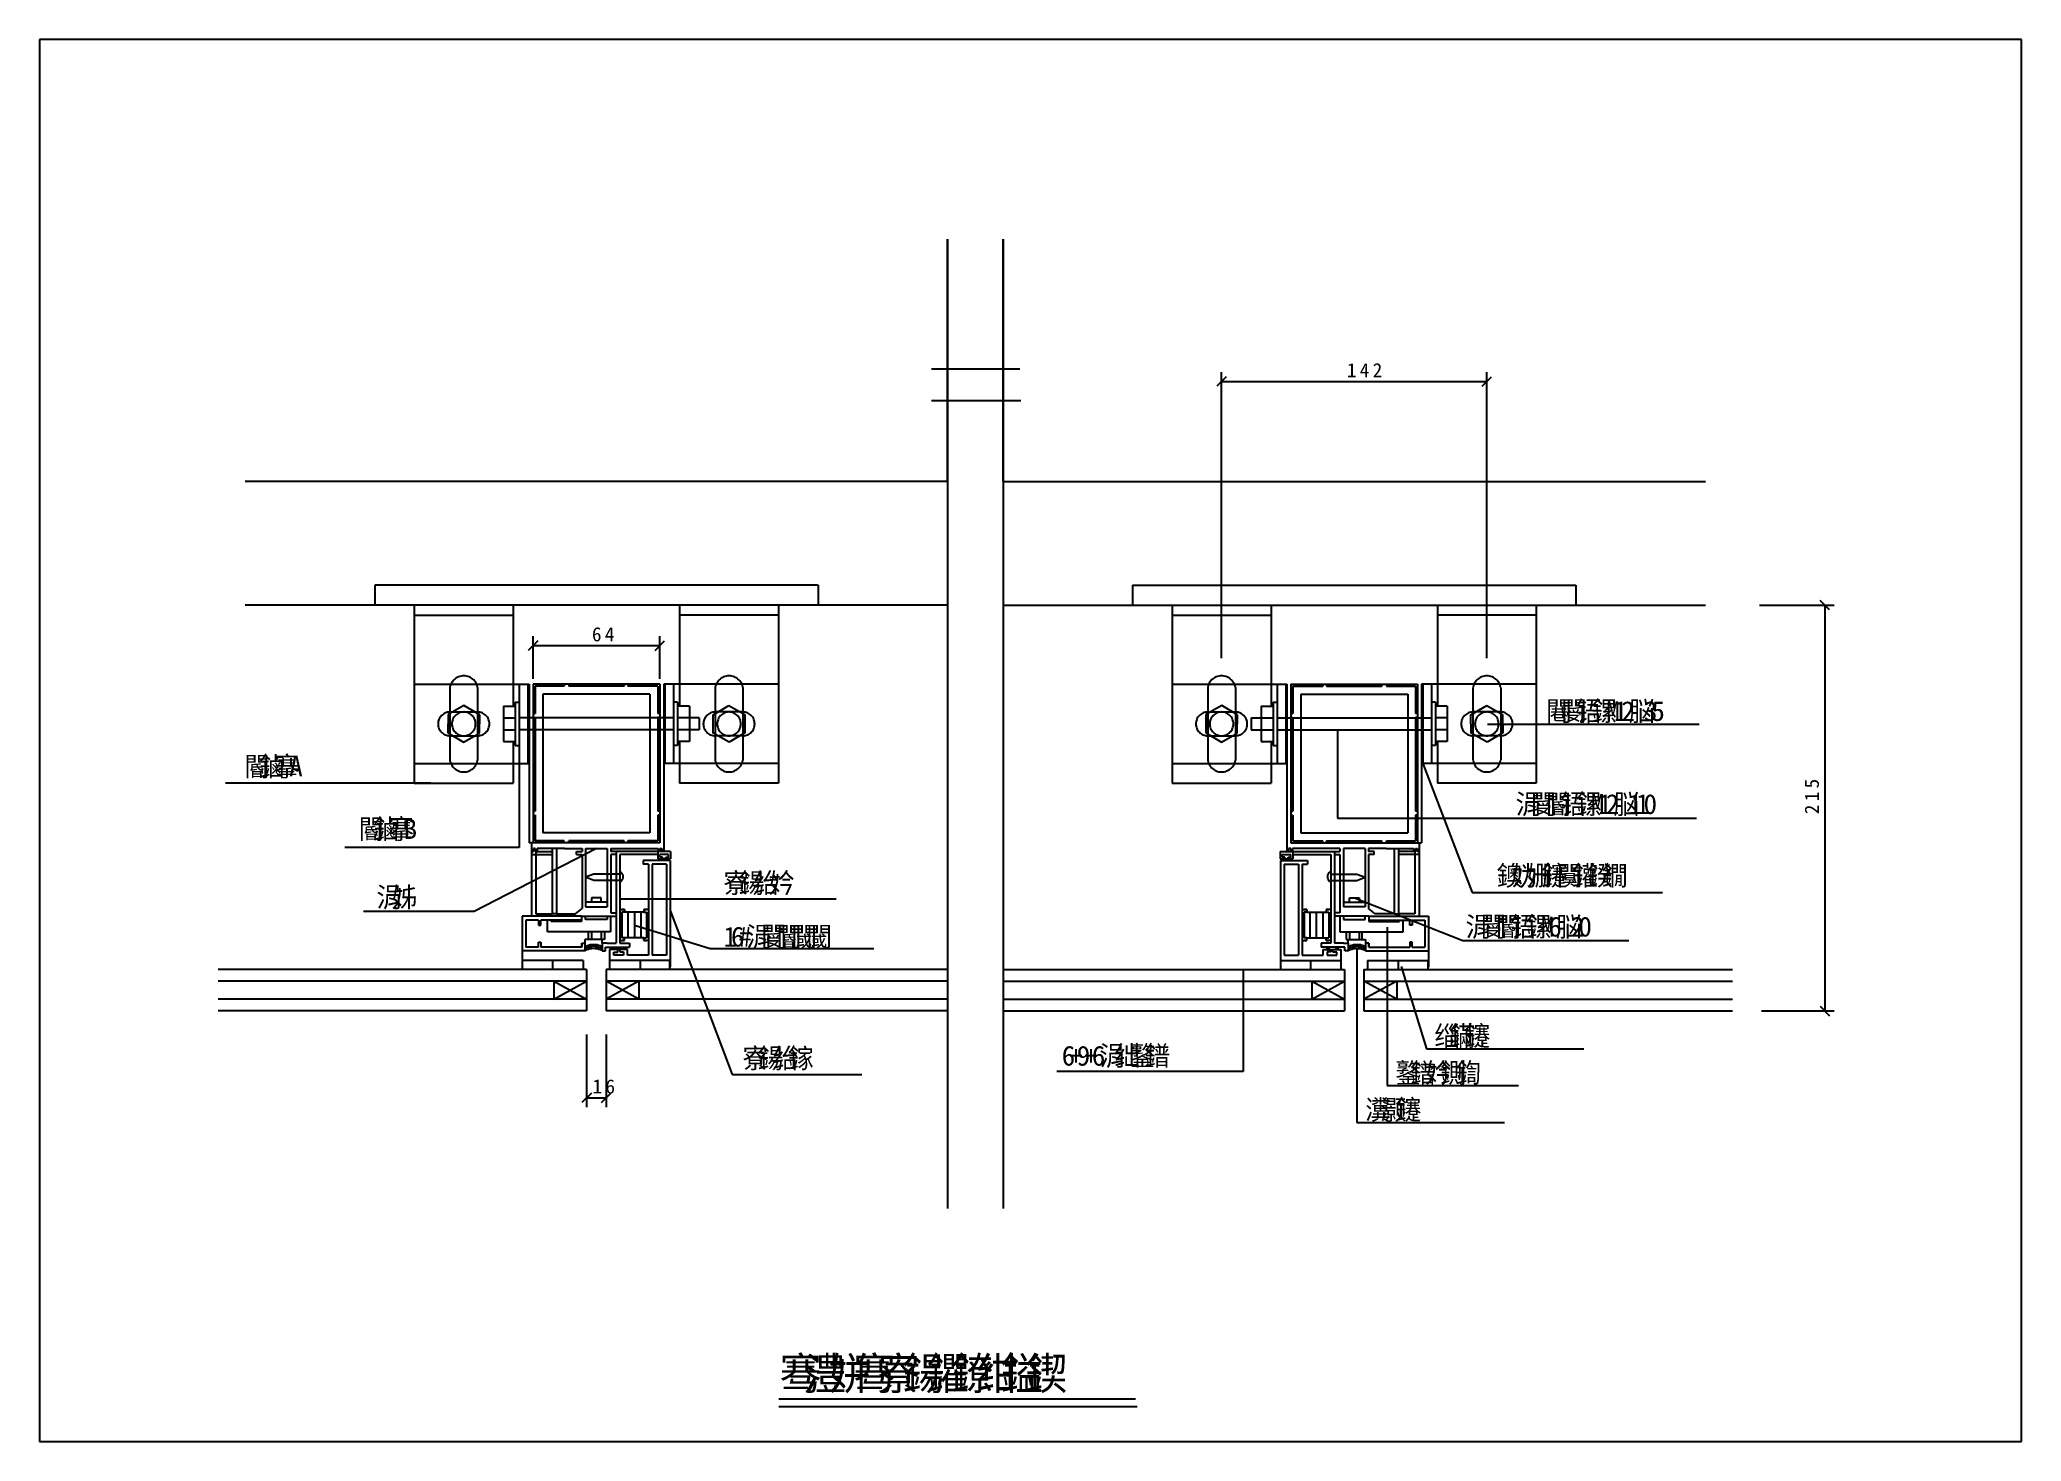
# Model space of a CAD drawing. Header units: metres. Extents: x 0 to 420, y 0 to 297.
import ezdxf

# ---------------------------------------------------------------- set-up
doc = ezdxf.new("R2010")
doc.units = ezdxf.units.M

msp = doc.modelspace()

# ---------------------------------------------------------------- linework, layer by layer
for p, q in [((420, 297), (0, 297)), ((0, 297), (0, 0)), ((420, 0), (420, 297)), ((192.42, 254.71), (192.42, 49.31)), ((192.42, 203.38), (192.42, 254.71)), ((204.19, 254.71), (204.19, 49.31)), ((204.19, 203.38), (204.19, 254.71)), ((189.01, 227.28), (207.75, 227.28)), ((251.5, 225.55), (249.5, 223.55)), ((250.5, 165.92), (250.5, 226.55)), ((250.5, 224.55), (306.72, 224.55)), ((305.72, 223.55), (307.72, 225.55)), ((306.72, 165.92), (306.72, 226.55)), ((189.01, 220.54), (207.92, 220.54)), ((192.42, 203.38), (43.58, 203.38)), ((204.19, 203.38), (353.03, 203.38)), ((164.98, 181.38), (71.01, 181.38)), ((71.01, 181.38), (71.01, 177.19)), ((71.01, 181.38), (71.01, 177.19)), ((164.98, 181.38), (164.98, 177.19)), ((164.98, 181.38), (164.98, 177.19)), ((231.62, 181.38), (325.59, 181.38)), ((231.62, 181.38), (231.62, 177.19)), ((231.62, 181.38), (231.62, 177.19)), ((325.59, 181.38), (325.59, 177.19)), ((325.59, 181.38), (325.59, 177.19)), ((192.42, 177.19), (43.58, 177.19)), ((79.4, 177.19), (79.4, 139.43)), ((100.38, 177.19), (100.38, 155.75)), ((135.62, 177.19), (135.62, 155.75)), ((156.59, 177.19), (156.59, 139.43)), ((204.19, 177.19), (353.03, 177.19)), ((240.01, 177.19), (240.01, 139.43)), ((260.99, 177.19), (260.99, 155.75)), ((296.23, 177.19), (296.23, 155.75)), ((317.2, 177.19), (317.2, 139.43)), ((364.48, 177.19), (380.33, 177.19)), ((379.33, 176.19), (377.33, 178.19)), ((378.33, 177.19), (378.33, 91.19)), ((79.4, 175.09), (100.38, 175.09)), ((156.59, 175.09), (135.62, 175.09)), ((240.01, 175.09), (260.99, 175.09)), ((317.2, 175.09), (296.23, 175.09)), ((105.57, 169.6), (103.57, 167.6)), ((104.57, 161.56), (104.57, 170.6)), ((104.57, 168.6), (131.42, 168.6)), ((130.42, 167.6), (132.42, 169.6)), ((131.42, 161.56), (131.42, 170.6)), ((79.4, 160.41), (103.74, 160.41)), ((86.95, 159.72), (86.95, 144.31)), ((92.83, 159.72), (92.83, 144.31)), ((101.64, 160.41), (101.64, 143.63)), ((103.48, 160.41), (103.48, 143.63)), ((103.48, 160.41), (103.48, 143.63)), ((103.74, 160.41), (103.74, 126.85)), ((103.74, 160.41), (103.74, 126.85)), ((104.57, 160.41), (104.57, 126.85)), ((104.57, 160.41), (104.57, 126.85)), ((131.42, 160.41), (104.57, 160.41)), ((131.42, 160.41), (104.57, 160.41)), ((111.19, 159.99), (104.99, 159.99)), ((104.99, 159.99), (104.99, 154.25)), ((111.19, 160.41), (111.19, 159.99)), ((112.14, 160.41), (112.14, 159.99)), ((123.85, 159.99), (112.14, 159.99)), ((123.85, 160.41), (123.85, 159.99)), ((124.67, 160.41), (124.67, 159.99)), ((131, 159.99), (124.67, 159.99)), ((131, 159.99), (131, 154.25)), ((131.42, 160.41), (131.42, 126.85)), ((131.42, 160.41), (131.42, 126.85)), ((132.26, 160.41), (132.26, 124.98)), ((156.59, 160.41), (132.26, 160.41)), ((132.52, 160.41), (132.52, 143.63)), ((132.52, 160.41), (132.52, 143.63)), ((134.36, 160.41), (134.36, 143.63)), ((143.17, 159.72), (143.17, 144.31)), ((149.04, 159.72), (149.04, 144.31)), ((240.01, 160.41), (264.34, 160.41)), ((247.56, 159.72), (247.56, 144.31)), ((253.44, 159.72), (253.44, 144.31)), ((262.25, 160.41), (262.25, 143.63)), ((264.09, 160.41), (264.09, 143.63)), ((264.34, 160.41), (264.34, 124.98)), ((265.18, 160.41), (265.18, 126.85)), ((265.18, 160.41), (292.03, 160.41)), ((265.6, 159.99), (265.6, 154.25)), ((265.6, 159.99), (271.94, 159.99)), ((271.94, 160.41), (271.94, 159.99)), ((272.75, 160.41), (272.75, 159.99)), ((272.75, 159.99), (284.46, 159.99)), ((284.46, 160.41), (284.46, 159.99)), ((285.42, 160.41), (285.42, 159.99)), ((285.42, 159.99), (291.61, 159.99)), ((291.61, 159.99), (291.61, 154.25)), ((292.03, 160.41), (292.03, 126.85)), ((292.87, 160.41), (292.87, 126.85)), ((317.2, 160.41), (292.87, 160.41)), ((293.13, 160.41), (293.13, 143.63)), ((294.97, 160.41), (294.97, 143.63)), ((303.78, 159.72), (303.78, 144.31)), ((309.65, 159.72), (309.65, 144.31)), ((89.93, 155.89), (86.56, 153.99)), ((93.26, 153.92), (89.93, 155.89)), ((98.28, 155.75), (98.28, 148.28)), ((98.28, 155.75), (100.8, 155.75)), ((100.8, 156.59), (100.8, 147.45)), ((100.8, 156.59), (101.64, 156.59)), ((106.67, 158.31), (106.67, 128.95)), ((106.67, 158.31), (106.67, 128.95)), ((129.33, 158.31), (106.67, 158.31)), ((129.33, 158.31), (106.67, 158.31)), ((129.33, 158.31), (129.33, 128.95)), ((129.33, 158.31), (129.33, 128.95)), ((135.2, 156.59), (134.36, 156.59)), ((135.2, 156.59), (135.2, 147.45)), ((137.72, 155.75), (135.2, 155.75)), ((137.72, 155.75), (137.72, 148.28)), ((142.74, 153.92), (146.07, 155.89)), ((146.07, 155.89), (149.44, 153.99)), ((250.54, 155.89), (247.17, 153.99)), ((253.87, 153.92), (250.54, 155.89)), ((258.89, 155.75), (258.89, 148.28)), ((258.89, 155.75), (261.41, 155.75)), ((261.41, 156.59), (261.41, 147.45)), ((261.41, 156.59), (262.25, 156.59)), ((267.28, 158.31), (267.28, 128.95)), ((267.28, 158.31), (289.94, 158.31)), ((289.94, 158.31), (289.94, 128.95)), ((295.81, 156.59), (294.97, 156.59)), ((295.81, 156.59), (295.81, 147.45)), ((298.33, 155.75), (295.81, 155.75)), ((298.33, 155.75), (298.33, 148.28)), ((303.35, 153.92), (306.68, 155.89)), ((306.68, 155.89), (310.04, 153.99)), ((86.56, 153.99), (86.52, 150.12)), ((86.95, 154.54), (92.83, 154.54)), ((93.22, 150.05), (93.26, 153.92)), ((98.28, 153.28), (100.8, 153.28)), ((134.36, 153.28), (101.64, 153.28)), ((104.57, 154.25), (104.99, 154.25)), ((104.57, 153.39), (104.99, 153.39)), ((104.99, 153.39), (104.99, 133.53)), ((104.99, 153.39), (104.99, 133.53)), ((131.42, 154.25), (131, 154.25)), ((131, 153.39), (131, 133.53)), ((131.42, 153.39), (131, 153.39)), ((137.72, 153.28), (135.2, 153.28)), ((139.81, 153.28), (137.72, 153.28)), ((139.81, 153.28), (139.81, 150.76)), ((142.78, 150.05), (142.74, 153.92)), ((149.04, 154.54), (143.17, 154.54)), ((149.44, 153.99), (149.48, 150.12)), ((247.17, 153.99), (247.13, 150.12)), ((247.56, 154.54), (253.44, 154.54)), ((253.83, 150.05), (253.87, 153.92)), ((256.79, 153.28), (256.79, 150.76)), ((256.79, 153.28), (258.89, 153.28)), ((258.89, 153.28), (261.41, 153.28)), ((262.25, 153.28), (294.97, 153.28)), ((265.18, 154.25), (265.6, 154.25)), ((265.18, 153.39), (265.6, 153.39)), ((265.6, 153.39), (265.6, 133.53)), ((292.03, 154.25), (291.61, 154.25)), ((291.61, 153.39), (291.61, 133.53)), ((291.61, 153.39), (291.61, 133.53)), ((292.03, 153.39), (291.61, 153.39)), ((298.33, 153.28), (295.81, 153.28)), ((303.39, 150.05), (303.35, 153.92)), ((309.65, 154.54), (303.78, 154.54)), ((306.89, 151.93), (351.69, 151.93)), ((310.04, 153.99), (310.09, 150.12)), ((86.52, 150.12), (89.85, 148.15)), ((86.95, 149.5), (92.83, 149.5)), ((89.85, 148.15), (93.22, 150.05)), ((98.28, 150.76), (100.8, 150.76)), ((98.28, 148.28), (100.8, 148.28)), ((100.38, 148.28), (100.38, 139.43)), ((100.8, 147.45), (101.64, 147.45)), ((134.36, 150.76), (101.64, 150.76)), ((101.64, 147.45), (101.64, 125.82)), ((135.2, 147.45), (134.36, 147.45)), ((137.72, 150.76), (135.2, 150.76)), ((137.72, 148.28), (135.2, 148.28)), ((135.62, 148.28), (135.62, 139.43)), ((139.81, 150.76), (137.72, 150.76)), ((146.15, 148.15), (142.78, 150.05)), ((149.04, 149.5), (143.17, 149.5)), ((149.48, 150.12), (146.15, 148.15)), ((247.13, 150.12), (250.46, 148.15)), ((247.56, 149.5), (253.44, 149.5)), ((250.46, 148.15), (253.83, 150.05)), ((256.79, 150.76), (258.89, 150.76)), ((258.89, 150.76), (261.41, 150.76)), ((258.89, 148.28), (261.41, 148.28)), ((260.99, 148.28), (260.99, 139.43)), ((261.41, 147.45), (262.25, 147.45)), ((262.25, 150.76), (294.97, 150.76)), ((275.06, 150.76), (275.06, 132.07)), ((295.81, 147.45), (294.97, 147.45)), ((298.33, 150.76), (295.81, 150.76)), ((298.33, 148.28), (295.81, 148.28)), ((296.23, 148.28), (296.23, 139.43)), ((306.76, 148.15), (303.39, 150.05)), ((309.65, 149.5), (303.78, 149.5)), ((310.09, 150.12), (306.76, 148.15)), ((79.4, 143.63), (103.74, 143.63)), ((156.59, 143.63), (132.26, 143.63)), ((240.01, 143.63), (264.34, 143.63)), ((317.2, 143.63), (292.87, 143.63)), ((293.13, 143.63), (303.57, 116.32)), ((82.94, 139.43), (39.42, 139.43)), ((79.4, 139.43), (100.38, 139.43)), ((156.59, 139.43), (135.62, 139.43)), ((240.01, 139.43), (260.99, 139.43)), ((317.2, 139.43), (296.23, 139.43)), ((104.57, 133.53), (104.99, 133.53)), ((104.57, 132.67), (104.99, 132.67)), ((104.99, 132.67), (104.99, 127.27)), ((131.42, 133.53), (131, 133.53)), ((131, 132.67), (131, 127.27)), ((131.42, 132.67), (131, 132.67)), ((265.18, 133.53), (265.6, 133.53)), ((265.18, 132.67), (265.6, 132.67)), ((265.6, 132.67), (265.6, 127.27)), ((275.06, 132.07), (351.18, 132.07)), ((292.03, 133.53), (291.61, 133.53)), ((291.61, 132.67), (291.61, 127.27)), ((292.03, 132.67), (291.61, 132.67)), ((131.42, 126.85), (103.74, 126.85)), ((131.42, 126.85), (103.74, 126.85)), ((104.26, 126.85), (104.26, 111.29)), ((111.19, 127.27), (104.99, 127.27)), ((129.33, 128.95), (106.67, 128.95)), ((129.33, 128.95), (106.67, 128.95)), ((111.19, 126.85), (111.19, 127.27)), ((123.85, 127.27), (112.14, 127.27)), ((123.85, 127.27), (112.14, 127.27)), ((112.14, 126.85), (112.14, 127.27)), ((123.85, 126.85), (123.85, 127.27)), ((131, 127.27), (124.67, 127.27)), ((124.67, 126.85), (124.67, 127.27)), ((265.18, 126.85), (292.87, 126.85)), ((265.6, 127.27), (271.94, 127.27)), ((267.28, 128.95), (289.94, 128.95)), ((271.94, 126.85), (271.94, 127.27)), ((272.75, 127.27), (284.46, 127.27)), ((272.75, 127.27), (284.46, 127.27)), ((272.75, 126.85), (272.75, 127.27)), ((284.46, 126.85), (284.46, 127.27)), ((285.42, 127.27), (291.61, 127.27)), ((285.42, 126.85), (285.42, 127.27)), ((292.35, 126.85), (292.35, 111.29)), ((101.64, 125.82), (64.7, 125.82)), ((118, 125.61), (92.06, 112.29)), ((104.26, 124.98), (104.67, 124.98)), ((104.26, 124.33), (108.63, 124.33)), ((104.67, 125.62), (104.67, 124.98)), ((105.03, 125.61), (104.67, 125.61)), ((105.03, 125.62), (105.03, 124.98)), ((105.03, 124.98), (108.63, 124.98)), ((105.18, 125.61), (105.18, 111.79)), ((105.47, 125.62), (105.47, 124.98)), ((111.25, 125.61), (105.47, 125.61)), ((108.63, 125.61), (108.63, 111.79)), ((109.55, 125.61), (109.55, 111.79)), ((111.25, 125.61), (114.95, 125.61)), ((113.8, 124.33), (113.8, 124.98)), ((113.8, 124.98), (114.95, 124.98)), ((113.8, 124.33), (114.95, 124.33)), ((114.95, 125.61), (114.95, 124.98)), ((114.95, 124.33), (114.95, 112.88)), ((115.71, 125.61), (115.71, 113.27)), ((115.71, 125.61), (120.29, 125.61)), ((120.29, 125.61), (120.29, 113.27)), ((121.05, 125.61), (131.1, 125.61)), ((121.05, 125.61), (121.05, 124.98)), ((133.67, 124.98), (121.05, 124.98)), ((121.05, 124.33), (121.05, 111.99)), ((122.19, 124.33), (121.05, 124.33)), ((122.19, 124.98), (122.19, 105.56)), ((122.96, 124.33), (122.96, 105.56)), ((131.01, 124.33), (122.96, 124.33)), ((133.64, 123.04), (127.92, 123.04)), ((127.92, 123.04), (127.92, 122.3)), ((129.06, 122.3), (127.92, 122.3)), ((129.06, 122.3), (129.06, 103.04)), ((129.82, 122.3), (129.82, 103.04)), ((132.87, 122.3), (129.82, 122.3)), ((131.01, 124.98), (131.01, 123.4)), ((131.01, 123.4), (131.98, 123.4)), ((131.1, 125.61), (131.1, 124.98)), ((131.23, 123.4), (131.23, 123.04)), ((133.25, 124.33), (131.43, 124.33)), ((131.43, 123.81), (131.43, 124.33)), ((131.98, 123.81), (131.43, 123.81)), ((131.45, 125.61), (131.9, 125.61)), ((131.45, 125.61), (131.45, 124.98)), ((131.67, 123.4), (131.67, 123.04)), ((131.9, 125.61), (131.9, 124.98)), ((131.98, 123.4), (131.98, 123.81)), ((132.7, 123.4), (131.98, 123.4)), ((132.7, 123.4), (132.7, 123.81)), ((132.7, 123.81), (133.25, 123.81)), ((133.67, 123.4), (132.7, 123.4)), ((132.87, 122.3), (132.87, 103.04)), ((132.97, 123.4), (132.97, 123.04)), ((133.25, 123.81), (133.25, 124.33)), ((133.41, 123.4), (133.41, 123.04)), ((133.64, 123.04), (133.64, 101.9)), ((133.67, 124.98), (133.67, 123.4)), ((262.93, 124.98), (275.56, 124.98)), ((262.93, 124.98), (262.93, 123.4)), ((262.93, 123.4), (263.9, 123.4)), ((262.97, 123.04), (262.97, 101.9)), ((262.97, 123.04), (268.69, 123.04)), ((263.2, 123.4), (263.2, 123.04)), ((263.35, 124.33), (265.17, 124.33)), ((263.35, 123.81), (263.35, 124.33)), ((263.9, 123.81), (263.35, 123.81)), ((263.64, 123.4), (263.64, 123.04)), ((263.73, 122.3), (263.73, 103.04)), ((263.73, 122.3), (266.78, 122.3)), ((263.9, 123.4), (263.9, 123.81)), ((263.9, 123.4), (264.62, 123.4)), ((264.62, 123.4), (264.62, 123.81)), ((264.62, 123.81), (265.17, 123.81)), ((265.59, 123.4), (264.62, 123.4)), ((264.71, 125.61), (264.71, 124.98)), ((265.15, 125.61), (264.71, 125.61)), ((264.93, 123.4), (264.93, 123.04)), ((265.15, 125.61), (265.15, 124.98)), ((265.17, 123.81), (265.17, 124.33)), ((265.38, 123.4), (265.38, 123.04)), ((275.56, 125.61), (265.51, 125.61)), ((265.51, 125.61), (265.51, 124.98)), ((265.59, 124.98), (265.59, 123.4)), ((265.59, 124.33), (273.65, 124.33)), ((266.78, 122.3), (266.78, 103.04)), ((267.55, 122.3), (267.55, 103.04)), ((267.55, 122.3), (268.69, 122.3)), ((268.69, 123.04), (268.69, 122.3)), ((273.65, 124.33), (273.65, 105.56)), ((274.41, 124.98), (274.41, 105.56)), ((274.41, 124.33), (275.56, 124.33)), ((275.56, 125.61), (275.56, 124.98)), ((275.56, 124.33), (275.56, 111.99)), ((276.32, 125.61), (276.32, 113.27)), ((280.9, 125.61), (276.32, 125.61)), ((280.9, 125.61), (280.9, 113.27)), ((285.35, 125.61), (281.66, 125.61)), ((281.66, 125.61), (281.66, 124.98)), ((282.8, 124.98), (281.66, 124.98)), ((281.66, 124.33), (281.66, 112.88)), ((282.8, 124.33), (281.66, 124.33)), ((282.8, 124.33), (282.8, 124.98)), ((285.35, 125.61), (291.14, 125.61)), ((287.05, 125.61), (287.05, 111.79)), ((287.97, 125.61), (287.97, 111.79)), ((291.58, 124.98), (287.97, 124.98)), ((292.35, 124.33), (287.97, 124.33)), ((291.14, 125.62), (291.14, 124.98)), ((291.43, 125.61), (291.43, 111.79)), ((291.58, 125.62), (291.58, 124.98)), ((291.58, 125.61), (291.93, 125.61)), ((291.93, 125.62), (291.93, 124.98)), ((292.35, 124.98), (291.93, 124.98)), ((117.43, 120.17), (115.71, 119.52)), ((117.43, 118.87), (115.71, 119.52)), ((122.96, 120.17), (117.43, 120.17)), ((122.96, 118.87), (117.43, 118.87)), ((273.65, 120.17), (279.18, 120.17)), ((273.65, 118.87), (279.18, 118.87)), ((279.18, 120.17), (280.9, 119.52)), ((279.18, 118.87), (280.9, 119.52)), ((120.29, 114.23), (115.71, 114.23)), ((116.94, 115.15), (116.94, 114.23)), ((118.98, 115.15), (116.94, 115.15)), ((118.98, 114.23), (118.98, 115.15)), ((122.96, 114.95), (168.83, 114.95)), ((276.32, 114.23), (280.9, 114.23)), ((277.63, 114.23), (277.63, 115.15)), ((277.63, 115.15), (279.67, 115.15)), ((278.65, 115.15), (301.61, 106.13)), ((279.67, 115.15), (279.67, 114.23)), ((303.57, 116.32), (343.96, 116.32)), ((92.06, 112.29), (68.61, 112.29)), ((114.87, 111.29), (102.29, 111.29)), ((102.29, 111.29), (102.29, 101.9)), ((103.07, 110.42), (103.07, 104.71)), ((105.71, 110.42), (103.07, 110.42)), ((105.18, 111.79), (108.63, 111.79)), ((105.71, 110.42), (105.71, 109.36)), ((105.71, 109.36), (106.21, 109.36)), ((114.87, 110.42), (106.21, 110.42)), ((106.21, 109.36), (106.21, 110.42)), ((107.62, 107.98), (107.62, 110.42)), ((108.42, 110.12), (108.42, 110.42)), ((114.87, 110.12), (108.42, 110.12)), ((109.55, 111.79), (108.63, 111.79)), ((109.55, 111.79), (113.55, 111.79)), ((113.55, 111.79), (114.95, 112.88)), ((114.87, 111.29), (122.19, 111.29)), ((114.87, 111.29), (114.87, 110.12)), ((115.68, 110.57), (115.68, 111.29)), ((120.28, 110.57), (115.68, 110.57)), ((115.71, 113.27), (120.29, 113.27)), ((120.28, 111.29), (120.28, 110.57)), ((121.02, 111.29), (121.02, 107.98)), ((121.05, 111.99), (122.19, 111.99)), ((122.96, 112.67), (123.95, 112.67)), ((123.95, 112.67), (123.39, 112.67)), ((123.39, 112.1), (123.39, 106.7)), ((123.95, 112.1), (123.39, 112.1)), ((123.95, 112.67), (123.95, 112.1)), ((128.07, 112.1), (123.95, 112.1)), ((124.63, 112.1), (124.63, 106.7)), ((126.09, 112.1), (126.09, 106.7)), ((126.09, 109.4), (142.09, 104.4)), ((127.43, 112.1), (127.43, 106.7)), ((128.07, 112.67), (128.07, 112.1)), ((128.07, 112.67), (128.63, 112.67)), ((129.06, 112.67), (128.07, 112.67)), ((128.07, 112.1), (128.63, 112.1)), ((128.63, 112.1), (128.63, 106.7)), ((133.64, 112.47), (146.78, 77.75)), ((267.55, 112.67), (268.54, 112.67)), ((268.54, 112.67), (267.98, 112.67)), ((267.98, 112.1), (267.98, 106.7)), ((268.54, 112.1), (267.98, 112.1)), ((268.54, 112.67), (268.54, 112.1)), ((268.54, 112.1), (272.66, 112.1)), ((269.18, 112.1), (269.18, 106.7)), ((270.51, 112.1), (270.51, 106.7)), ((271.97, 112.1), (271.97, 106.7)), ((272.66, 112.67), (272.66, 112.1)), ((272.66, 112.67), (273.22, 112.67)), ((273.65, 112.67), (272.66, 112.67)), ((272.66, 112.1), (273.22, 112.1)), ((273.22, 112.1), (273.22, 106.7)), ((275.56, 111.99), (274.41, 111.99)), ((281.73, 111.29), (274.41, 111.29)), ((275.58, 111.29), (275.58, 107.98)), ((280.9, 113.27), (276.32, 113.27)), ((276.33, 111.29), (276.33, 110.57)), ((276.33, 110.57), (280.92, 110.57)), ((280.92, 110.57), (280.92, 111.29)), ((283.06, 111.79), (281.66, 112.88)), ((281.73, 111.29), (294.32, 111.29)), ((281.73, 111.29), (281.73, 110.12)), ((281.73, 110.42), (290.4, 110.42)), ((281.73, 110.12), (288.18, 110.12)), ((287.05, 111.79), (283.06, 111.79)), ((287.05, 111.79), (287.97, 111.79)), ((291.43, 111.79), (287.97, 111.79)), ((288.18, 110.12), (288.18, 110.42)), ((288.98, 107.98), (288.98, 110.42)), ((290.4, 109.36), (290.4, 110.42)), ((290.9, 109.36), (290.4, 109.36)), ((290.9, 110.42), (290.9, 109.36)), ((290.9, 110.42), (293.54, 110.42)), ((293.54, 110.42), (293.54, 104.71)), ((294.32, 111.29), (294.32, 101.9)), ((105.71, 104.71), (105.71, 105.77)), ((105.71, 105.77), (106.21, 105.77)), ((106.21, 105.77), (106.21, 104.71)), ((121.02, 107.98), (107.62, 107.98)), ((114.88, 105.56), (114.88, 104.71)), ((114.88, 104.71), (114.88, 105.56)), ((114.88, 105.56), (115.58, 105.56)), ((119.25, 106.36), (115.58, 106.36)), ((115.58, 106.36), (115.58, 103.95)), ((116.34, 106.36), (116.34, 107.98)), ((119.68, 106.36), (116.34, 106.36)), ((116.94, 107.98), (116.94, 106.36)), ((119.03, 107.98), (119.03, 106.36)), ((119.25, 105.56), (119.25, 106.36)), ((119.25, 105.56), (119.25, 103.95)), ((120.29, 105.56), (119.25, 105.56)), ((119.68, 107.98), (119.68, 106.36)), ((120.29, 105.56), (122.19, 105.56)), ((122.96, 106.14), (123.95, 106.14)), ((122.96, 105.56), (124.99, 105.56)), ((123.95, 106.7), (123.39, 106.7)), ((123.95, 106.14), (123.39, 106.14)), ((128.07, 106.7), (123.95, 106.7)), ((123.95, 106.14), (123.95, 106.7)), ((124.99, 105.56), (124.99, 104.68)), ((128.07, 106.14), (128.07, 106.7)), ((128.07, 106.7), (128.63, 106.7)), ((129.06, 106.14), (128.07, 106.14)), ((128.07, 106.14), (128.63, 106.14)), ((267.55, 106.14), (268.54, 106.14)), ((268.54, 106.7), (267.98, 106.7)), ((268.54, 106.14), (267.98, 106.14)), ((268.54, 106.7), (272.66, 106.7)), ((268.54, 106.14), (268.54, 106.7)), ((271.62, 105.56), (271.62, 104.68)), ((273.65, 105.56), (271.62, 105.56)), ((272.66, 106.14), (272.66, 106.7)), ((272.66, 106.7), (273.22, 106.7)), ((273.65, 106.14), (272.66, 106.14)), ((272.66, 106.14), (273.22, 106.14)), ((276.32, 105.56), (274.41, 105.56)), ((275.58, 107.98), (288.98, 107.98)), ((276.32, 105.56), (277.36, 105.56)), ((276.93, 107.98), (276.93, 106.36)), ((276.93, 106.36), (280.27, 106.36)), ((277.36, 106.36), (281.02, 106.36)), ((277.36, 105.56), (277.36, 106.36)), ((277.36, 105.56), (277.36, 103.95)), ((277.58, 107.98), (277.58, 106.36)), ((279.67, 107.98), (279.67, 106.36)), ((280.27, 106.36), (280.27, 107.98)), ((281.02, 106.36), (281.02, 103.95)), ((281.73, 105.56), (281.02, 105.56)), ((281.73, 104.71), (281.73, 105.56)), ((281.73, 105.56), (281.73, 104.71)), ((285.62, 108.94), (285.62, 75.39)), ((290.4, 105.77), (290.4, 104.71)), ((290.9, 105.77), (290.4, 105.77)), ((290.9, 104.71), (290.9, 105.77)), ((301.61, 106.13), (336.79, 106.13)), ((114.88, 103.96), (102.29, 103.96)), ((115.18, 101.9), (102.29, 101.9)), ((102.29, 101.9), (102.29, 100.63)), ((102.36, 100), (102.36, 101.9)), ((105.71, 104.71), (103.07, 104.71)), ((114.88, 104.71), (106.21, 104.71)), ((108.7, 101.9), (108.7, 100)), ((115.58, 103.95), (114.88, 103.95)), ((115.18, 101.9), (115.18, 100)), ((119.25, 103.95), (119.96, 103.95)), ((119.96, 104.68), (124.99, 104.68)), ((119.96, 103.95), (119.96, 104.68)), ((120.81, 104.22), (120.81, 100)), ((122.52, 104.22), (120.81, 104.22)), ((133.64, 101.9), (120.81, 101.9)), ((121.44, 104.64), (121.44, 104.28)), ((121.69, 103.02), (121.69, 103.64)), ((121.69, 103.64), (122.52, 103.64)), ((123.75, 103.02), (121.69, 103.02)), ((121.88, 104.64), (121.88, 104.28)), ((122.94, 104.25), (122.52, 104.22)), ((122.52, 103.64), (122.52, 104.22)), ((123.62, 104.25), (122.94, 104.25)), ((122.94, 104.25), (122.94, 103.7)), ((122.94, 103.7), (123.75, 103.7)), ((123.36, 104.62), (123.36, 104.27)), ((124.56, 104.25), (123.62, 104.25)), ((123.75, 103.7), (123.75, 103.02)), ((123.8, 104.62), (123.8, 104.27)), ((124.56, 103.04), (124.56, 104.25)), ((129.06, 103.04), (124.56, 103.04)), ((127.3, 101.9), (127.3, 100)), ((132.87, 103.04), (129.82, 103.04)), ((133.56, 100), (133.56, 101.9)), ((133.63, 101.9), (133.63, 100.63)), ((142.09, 104.4), (176.78, 104.4)), ((262.97, 101.9), (275.79, 101.9)), ((262.98, 101.9), (262.98, 100.63)), ((263.05, 100), (263.05, 101.9)), ((263.73, 103.04), (266.78, 103.04)), ((267.55, 103.04), (272.05, 103.04)), ((269.31, 101.9), (269.31, 100)), ((276.65, 104.68), (271.62, 104.68)), ((272.05, 104.25), (272.99, 104.25)), ((272.05, 103.04), (272.05, 104.25)), ((272.81, 104.62), (272.81, 104.27)), ((273.66, 103.7), (272.86, 103.7)), ((272.86, 103.7), (272.86, 103.02)), ((272.86, 103.02), (274.92, 103.02)), ((272.99, 104.25), (273.66, 104.25)), ((273.25, 104.62), (273.25, 104.27)), ((273.66, 104.25), (273.66, 103.7)), ((273.66, 104.25), (274.08, 104.22)), ((274.08, 103.64), (274.08, 104.22)), ((274.08, 104.22), (275.79, 104.22)), ((274.92, 103.64), (274.08, 103.64)), ((274.73, 104.64), (274.73, 104.28)), ((274.92, 103.02), (274.92, 103.64)), ((275.17, 104.64), (275.17, 104.28)), ((275.79, 104.22), (275.79, 100)), ((276.65, 103.95), (276.65, 104.68)), ((277.36, 103.95), (276.65, 103.95)), ((279.19, 104.41), (279.19, 67.59)), ((281.02, 103.95), (281.73, 103.95)), ((281.42, 101.9), (281.42, 100)), ((281.42, 101.9), (294.32, 101.9)), ((281.73, 104.71), (290.4, 104.71)), ((281.73, 103.96), (294.32, 103.96)), ((287.91, 101.9), (287.91, 100)), ((290.9, 104.71), (293.54, 104.71)), ((294.25, 100), (294.25, 101.9)), ((294.32, 101.9), (294.32, 100.63)), ((115.93, 100), (37.85, 100)), ((115.93, 97.48), (37.85, 97.48)), ((102.29, 100.63), (102.36, 100.45)), ((109, 97.48), (115.93, 93.71)), ((109, 93.71), (115.93, 97.48)), ((109, 97.48), (109, 93.71)), ((115.93, 100), (115.93, 91.19)), ((192.34, 100), (120.07, 100)), ((120.07, 100), (120.07, 91.19)), ((192.34, 97.48), (120.07, 97.48)), ((127, 93.71), (120.07, 97.48)), ((127, 97.48), (120.07, 93.71)), ((127, 97.48), (127, 93.71)), ((133.63, 100.63), (133.56, 100.45)), ((204.27, 100), (276.54, 100)), ((204.27, 97.48), (276.54, 97.48)), ((255.07, 100), (255.07, 78.4)), ((262.98, 100.63), (263.05, 100.45)), ((269.61, 97.48), (276.54, 93.71)), ((269.61, 93.71), (276.54, 97.48)), ((269.61, 97.48), (269.61, 93.71)), ((276.54, 100), (276.54, 91.19)), ((280.68, 100), (358.75, 100)), ((280.68, 100), (280.68, 91.19)), ((280.68, 97.48), (358.75, 97.48)), ((287.61, 93.71), (280.68, 97.48)), ((287.61, 97.48), (280.68, 93.71)), ((287.61, 97.48), (287.61, 93.71)), ((288.54, 100.63), (293.96, 83.2)), ((294.32, 100.63), (294.25, 100.45)), ((115.93, 93.71), (37.85, 93.71)), ((192.34, 93.71), (120.07, 93.71)), ((204.27, 93.71), (276.54, 93.71)), ((280.68, 93.71), (358.75, 93.71)), ((115.93, 91.19), (37.85, 91.19)), ((192.34, 91.19), (120.07, 91.19)), ((204.27, 91.19), (276.54, 91.19)), ((280.68, 91.19), (358.75, 91.19)), ((364.9, 91.19), (380.33, 91.19)), ((377.33, 92.19), (379.33, 90.19)), ((115.93, 86.23), (115.93, 70.8)), ((120.07, 86.23), (120.07, 70.8)), ((293.96, 83.2), (327.26, 83.2)), ((146.78, 77.75), (174.23, 77.75)), ((255.07, 78.4), (215.58, 78.4)), ((116.93, 73.8), (114.93, 71.8)), ((115.93, 72.8), (120.07, 72.8)), ((119.07, 71.8), (121.07, 73.8)), ((285.62, 75.39), (313.46, 75.39)), ((279.19, 67.59), (310.49, 67.59)), ((156.63, 9.01), (232.26, 9.01)), ((156.63, 7.41), (232.58, 7.41)), ((0, 0), (420, 0))]:
    msp.add_line(p, q)
for points in [[(92.83, 159.72), (92.81, 159.8), (92.74, 160.09), (92.64, 160.36), (92.52, 160.63), (92.37, 160.88), (92.19, 161.11), (92, 161.33), (91.78, 161.53), (91.55, 161.7), (91.3, 161.85), (91.03, 161.98), (90.76, 162.07), (90.47, 162.15), (90.18, 162.19), (89.89, 162.2), (89.6, 162.19), (89.31, 162.15), (89.03, 162.07), (88.75, 161.98), (88.49, 161.85), (88.24, 161.7), (88, 161.53), (87.78, 161.33), (87.59, 161.11), (87.41, 160.88), (87.26, 160.63), (87.14, 160.36), (87.04, 160.09), (86.97, 159.8), (86.95, 159.72)], [(149.04, 159.72), (149.03, 159.8), (148.96, 160.09), (148.86, 160.36), (148.73, 160.63), (148.58, 160.88), (148.41, 161.11), (148.21, 161.33), (148, 161.53), (147.76, 161.7), (147.51, 161.85), (147.25, 161.98), (146.97, 162.07), (146.69, 162.15), (146.4, 162.19), (146.11, 162.2), (145.81, 162.19), (145.52, 162.15), (145.24, 162.07), (144.97, 161.98), (144.7, 161.85), (144.45, 161.7), (144.22, 161.53), (144, 161.33), (143.8, 161.11), (143.63, 160.88), (143.48, 160.63), (143.35, 160.36), (143.26, 160.09), (143.18, 159.8), (143.17, 159.72)], [(253.44, 159.72), (253.42, 159.8), (253.35, 160.09), (253.25, 160.36), (253.13, 160.63), (252.98, 160.88), (252.8, 161.11), (252.61, 161.33), (252.39, 161.53), (252.16, 161.7), (251.91, 161.85), (251.64, 161.98), (251.37, 162.07), (251.08, 162.15), (250.79, 162.19), (250.5, 162.2), (250.21, 162.19), (249.92, 162.15), (249.64, 162.07), (249.36, 161.98), (249.1, 161.85), (248.85, 161.7), (248.61, 161.53), (248.39, 161.33), (248.2, 161.11), (248.02, 160.88), (247.87, 160.63), (247.75, 160.36), (247.65, 160.09), (247.58, 159.8), (247.56, 159.72)], [(309.65, 159.72), (309.64, 159.8), (309.57, 160.09), (309.47, 160.36), (309.34, 160.63), (309.19, 160.88), (309.02, 161.11), (308.82, 161.33), (308.61, 161.53), (308.37, 161.7), (308.12, 161.85), (307.86, 161.98), (307.58, 162.07), (307.3, 162.15), (307.01, 162.19), (306.72, 162.2), (306.42, 162.19), (306.13, 162.15), (305.85, 162.07), (305.58, 161.98), (305.31, 161.85), (305.06, 161.7), (304.83, 161.53), (304.61, 161.33), (304.41, 161.11), (304.24, 160.88), (304.09, 160.63), (303.96, 160.36), (303.87, 160.09), (303.79, 159.8), (303.78, 159.72)], [(86.95, 154.54), (86.71, 154.52), (86.47, 154.49), (86.23, 154.43), (85.99, 154.34), (85.77, 154.24), (85.56, 154.11), (85.36, 153.96), (85.18, 153.8), (85.01, 153.62), (84.86, 153.42), (84.74, 153.2), (84.63, 152.98), (84.55, 152.75), (84.49, 152.51), (84.45, 152.27), (84.44, 152.02), (84.45, 151.77), (84.49, 151.53), (84.55, 151.29), (84.63, 151.06), (84.74, 150.83), (84.86, 150.62), (85.01, 150.42), (85.18, 150.24), (85.36, 150.07), (85.56, 149.93), (85.77, 149.8), (85.99, 149.69), (86.23, 149.61), (86.47, 149.55), (86.71, 149.51), (86.95, 149.5)], [(92.41, 152.02), (92.4, 152.27), (92.36, 152.51), (92.3, 152.75), (92.22, 152.98), (92.11, 153.2), (91.98, 153.42), (91.84, 153.62), (91.67, 153.8), (91.49, 153.96), (91.29, 154.11), (91.08, 154.24), (90.85, 154.34), (90.62, 154.43), (90.38, 154.49), (90.14, 154.52), (89.89, 154.54), (89.64, 154.52), (89.4, 154.49), (89.16, 154.43), (88.93, 154.34), (88.7, 154.24), (88.49, 154.11), (88.29, 153.96), (88.11, 153.8), (87.95, 153.62), (87.8, 153.42), (87.67, 153.2), (87.57, 152.98), (87.48, 152.75), (87.42, 152.51), (87.39, 152.27), (87.37, 152.02), (87.39, 151.77), (87.42, 151.53), (87.48, 151.29), (87.57, 151.06), (87.67, 150.83), (87.8, 150.62), (87.95, 150.42), (88.11, 150.24), (88.29, 150.07), (88.49, 149.93), (88.7, 149.8), (88.93, 149.69), (89.16, 149.61), (89.4, 149.55), (89.64, 149.51), (89.89, 149.5), (90.14, 149.51), (90.38, 149.55), (90.62, 149.61), (90.85, 149.69), (91.08, 149.8), (91.29, 149.93), (91.49, 150.07), (91.67, 150.24), (91.84, 150.42), (91.98, 150.62), (92.11, 150.83), (92.22, 151.06), (92.3, 151.29), (92.36, 151.53), (92.4, 151.77), (92.41, 152.02)], [(92.83, 149.5), (93.07, 149.51), (93.32, 149.55), (93.56, 149.61), (93.79, 149.69), (94.01, 149.8), (94.22, 149.93), (94.42, 150.07), (94.6, 150.24), (94.77, 150.42), (94.92, 150.62), (95.04, 150.83), (95.15, 151.06), (95.23, 151.29), (95.29, 151.53), (95.33, 151.77), (95.34, 152.02), (95.33, 152.27), (95.29, 152.51), (95.23, 152.75), (95.15, 152.98), (95.04, 153.2), (94.92, 153.42), (94.77, 153.62), (94.6, 153.8), (94.42, 153.96), (94.22, 154.11), (94.01, 154.24), (93.79, 154.34), (93.56, 154.43), (93.32, 154.49), (93.07, 154.52), (92.83, 154.54)], [(143.17, 154.54), (142.93, 154.52), (142.68, 154.49), (142.44, 154.43), (142.21, 154.34), (141.99, 154.24), (141.77, 154.11), (141.58, 153.96), (141.39, 153.8), (141.23, 153.62), (141.08, 153.42), (140.95, 153.2), (140.85, 152.98), (140.76, 152.75), (140.7, 152.51), (140.67, 152.27), (140.66, 152.02), (140.67, 151.77), (140.7, 151.53), (140.76, 151.29), (140.85, 151.06), (140.95, 150.83), (141.08, 150.62), (141.23, 150.42), (141.39, 150.24), (141.58, 150.07), (141.77, 149.93), (141.99, 149.8), (142.21, 149.69), (142.44, 149.61), (142.68, 149.55), (142.93, 149.51), (143.17, 149.5)], [(148.62, 152.02), (148.61, 152.27), (148.57, 152.51), (148.51, 152.75), (148.43, 152.98), (148.33, 153.2), (148.2, 153.42), (148.05, 153.62), (147.89, 153.8), (147.7, 153.96), (147.5, 154.11), (147.29, 154.24), (147.07, 154.34), (146.84, 154.43), (146.6, 154.49), (146.35, 154.52), (146.11, 154.54), (145.86, 154.52), (145.61, 154.49), (145.38, 154.43), (145.14, 154.34), (144.92, 154.24), (144.71, 154.11), (144.51, 153.96), (144.33, 153.8), (144.16, 153.62), (144.01, 153.42), (143.89, 153.2), (143.78, 152.98), (143.7, 152.75), (143.64, 152.51), (143.6, 152.27), (143.59, 152.02), (143.6, 151.77), (143.64, 151.53), (143.7, 151.29), (143.78, 151.06), (143.89, 150.83), (144.01, 150.62), (144.16, 150.42), (144.33, 150.24), (144.51, 150.07), (144.71, 149.93), (144.92, 149.8), (145.14, 149.69), (145.38, 149.61), (145.61, 149.55), (145.86, 149.51), (146.11, 149.5), (146.35, 149.51), (146.6, 149.55), (146.84, 149.61), (147.07, 149.69), (147.29, 149.8), (147.5, 149.93), (147.7, 150.07), (147.89, 150.24), (148.05, 150.42), (148.2, 150.62), (148.33, 150.83), (148.43, 151.06), (148.51, 151.29), (148.57, 151.53), (148.61, 151.77), (148.62, 152.02)], [(149.04, 149.5), (149.29, 149.51), (149.53, 149.55), (149.77, 149.61), (150, 149.69), (150.23, 149.8), (150.44, 149.93), (150.64, 150.07), (150.82, 150.24), (150.99, 150.42), (151.13, 150.62), (151.26, 150.83), (151.37, 151.06), (151.45, 151.29), (151.51, 151.53), (151.54, 151.77), (151.56, 152.02), (151.54, 152.27), (151.51, 152.51), (151.45, 152.75), (151.37, 152.98), (151.26, 153.2), (151.13, 153.42), (150.99, 153.62), (150.82, 153.8), (150.64, 153.96), (150.44, 154.11), (150.23, 154.24), (150, 154.34), (149.77, 154.43), (149.53, 154.49), (149.29, 154.52), (149.04, 154.54)], [(247.56, 154.54), (247.32, 154.52), (247.08, 154.49), (246.84, 154.43), (246.6, 154.34), (246.38, 154.24), (246.17, 154.11), (245.97, 153.96), (245.79, 153.8), (245.62, 153.62), (245.47, 153.42), (245.35, 153.2), (245.24, 152.98), (245.16, 152.75), (245.1, 152.51), (245.06, 152.27), (245.05, 152.02), (245.06, 151.77), (245.1, 151.53), (245.16, 151.29), (245.24, 151.06), (245.35, 150.83), (245.47, 150.62), (245.62, 150.42), (245.79, 150.24), (245.97, 150.07), (246.17, 149.93), (246.38, 149.8), (246.6, 149.69), (246.84, 149.61), (247.08, 149.55), (247.32, 149.51), (247.56, 149.5)], [(253.02, 152.02), (253.01, 152.27), (252.97, 152.51), (252.91, 152.75), (252.83, 152.98), (252.72, 153.2), (252.59, 153.42), (252.45, 153.62), (252.28, 153.8), (252.1, 153.96), (251.9, 154.11), (251.69, 154.24), (251.46, 154.34), (251.23, 154.43), (250.99, 154.49), (250.75, 154.52), (250.5, 154.54), (250.25, 154.52), (250.01, 154.49), (249.77, 154.43), (249.54, 154.34), (249.31, 154.24), (249.1, 154.11), (248.9, 153.96), (248.72, 153.8), (248.56, 153.62), (248.41, 153.42), (248.28, 153.2), (248.18, 152.98), (248.09, 152.75), (248.03, 152.51), (248, 152.27), (247.98, 152.02), (248, 151.77), (248.03, 151.53), (248.09, 151.29), (248.18, 151.06), (248.28, 150.83), (248.41, 150.62), (248.56, 150.42), (248.72, 150.24), (248.9, 150.07), (249.1, 149.93), (249.31, 149.8), (249.54, 149.69), (249.77, 149.61), (250.01, 149.55), (250.25, 149.51), (250.5, 149.5), (250.75, 149.51), (250.99, 149.55), (251.23, 149.61), (251.46, 149.69), (251.69, 149.8), (251.9, 149.93), (252.1, 150.07), (252.28, 150.24), (252.45, 150.42), (252.59, 150.62), (252.72, 150.83), (252.83, 151.06), (252.91, 151.29), (252.97, 151.53), (253.01, 151.77), (253.02, 152.02)], [(253.44, 149.5), (253.68, 149.51), (253.93, 149.55), (254.17, 149.61), (254.4, 149.69), (254.62, 149.8), (254.83, 149.93), (255.03, 150.07), (255.21, 150.24), (255.38, 150.42), (255.53, 150.62), (255.65, 150.83), (255.76, 151.06), (255.84, 151.29), (255.9, 151.53), (255.94, 151.77), (255.95, 152.02), (255.94, 152.27), (255.9, 152.51), (255.84, 152.75), (255.76, 152.98), (255.65, 153.2), (255.53, 153.42), (255.38, 153.62), (255.21, 153.8), (255.03, 153.96), (254.83, 154.11), (254.62, 154.24), (254.4, 154.34), (254.17, 154.43), (253.93, 154.49), (253.68, 154.52), (253.44, 154.54)], [(303.78, 154.54), (303.54, 154.52), (303.29, 154.49), (303.05, 154.43), (302.82, 154.34), (302.6, 154.24), (302.38, 154.11), (302.19, 153.96), (302, 153.8), (301.84, 153.62), (301.69, 153.42), (301.56, 153.2), (301.46, 152.98), (301.37, 152.75), (301.31, 152.51), (301.28, 152.27), (301.26, 152.02), (301.28, 151.77), (301.31, 151.53), (301.37, 151.29), (301.46, 151.06), (301.56, 150.83), (301.69, 150.62), (301.84, 150.42), (302, 150.24), (302.19, 150.07), (302.38, 149.93), (302.6, 149.8), (302.82, 149.69), (303.05, 149.61), (303.29, 149.55), (303.54, 149.51), (303.78, 149.5)], [(309.23, 152.02), (309.22, 152.27), (309.18, 152.51), (309.12, 152.75), (309.04, 152.98), (308.94, 153.2), (308.81, 153.42), (308.66, 153.62), (308.5, 153.8), (308.31, 153.96), (308.11, 154.11), (307.9, 154.24), (307.68, 154.34), (307.45, 154.43), (307.21, 154.49), (306.96, 154.52), (306.72, 154.54), (306.47, 154.52), (306.22, 154.49), (305.98, 154.43), (305.75, 154.34), (305.53, 154.24), (305.32, 154.11), (305.12, 153.96), (304.94, 153.8), (304.77, 153.62), (304.62, 153.42), (304.5, 153.2), (304.39, 152.98), (304.31, 152.75), (304.25, 152.51), (304.21, 152.27), (304.2, 152.02), (304.21, 151.77), (304.25, 151.53), (304.31, 151.29), (304.39, 151.06), (304.5, 150.83), (304.62, 150.62), (304.77, 150.42), (304.94, 150.24), (305.12, 150.07), (305.32, 149.93), (305.53, 149.8), (305.75, 149.69), (305.98, 149.61), (306.22, 149.55), (306.47, 149.51), (306.72, 149.5), (306.96, 149.51), (307.21, 149.55), (307.45, 149.61), (307.68, 149.69), (307.9, 149.8), (308.11, 149.93), (308.31, 150.07), (308.5, 150.24), (308.66, 150.42), (308.81, 150.62), (308.94, 150.83), (309.04, 151.06), (309.12, 151.29), (309.18, 151.53), (309.22, 151.77), (309.23, 152.02)], [(309.65, 149.5), (309.9, 149.51), (310.14, 149.55), (310.38, 149.61), (310.61, 149.69), (310.84, 149.8), (311.05, 149.93), (311.25, 150.07), (311.43, 150.24), (311.6, 150.42), (311.74, 150.62), (311.87, 150.83), (311.97, 151.06), (312.06, 151.29), (312.12, 151.53), (312.15, 151.77), (312.17, 152.02), (312.15, 152.27), (312.12, 152.51), (312.06, 152.75), (311.97, 152.98), (311.87, 153.2), (311.74, 153.42), (311.6, 153.62), (311.43, 153.8), (311.25, 153.96), (311.05, 154.11), (310.84, 154.24), (310.61, 154.34), (310.38, 154.43), (310.14, 154.49), (309.9, 154.52), (309.65, 154.54)], [(86.95, 144.31), (86.97, 144.23), (87.04, 143.95), (87.14, 143.67), (87.26, 143.41), (87.41, 143.16), (87.59, 142.92), (87.78, 142.71), (88, 142.51), (88.24, 142.34), (88.49, 142.19), (88.75, 142.06), (89.03, 141.96), (89.31, 141.89), (89.6, 141.85), (89.89, 141.83), (90.18, 141.85), (90.47, 141.89), (90.76, 141.96), (91.03, 142.06), (91.3, 142.19), (91.55, 142.34), (91.78, 142.51), (92, 142.71), (92.19, 142.92), (92.37, 143.16), (92.52, 143.41), (92.64, 143.67), (92.74, 143.95), (92.81, 144.23), (92.83, 144.31)], [(143.17, 144.31), (143.18, 144.23), (143.26, 143.95), (143.35, 143.67), (143.48, 143.41), (143.63, 143.16), (143.8, 142.92), (144, 142.71), (144.22, 142.51), (144.45, 142.34), (144.7, 142.19), (144.97, 142.06), (145.24, 141.96), (145.52, 141.89), (145.81, 141.85), (146.11, 141.83), (146.4, 141.85), (146.69, 141.89), (146.97, 141.96), (147.25, 142.06), (147.51, 142.19), (147.76, 142.34), (148, 142.51), (148.21, 142.71), (148.41, 142.92), (148.58, 143.16), (148.73, 143.41), (148.86, 143.67), (148.96, 143.95), (149.03, 144.23), (149.04, 144.31)], [(247.56, 144.31), (247.58, 144.23), (247.65, 143.95), (247.75, 143.67), (247.87, 143.41), (248.02, 143.16), (248.2, 142.92), (248.39, 142.71), (248.61, 142.51), (248.85, 142.34), (249.1, 142.19), (249.36, 142.06), (249.64, 141.96), (249.92, 141.89), (250.21, 141.85), (250.5, 141.83), (250.79, 141.85), (251.08, 141.89), (251.37, 141.96), (251.64, 142.06), (251.91, 142.19), (252.16, 142.34), (252.39, 142.51), (252.61, 142.71), (252.8, 142.92), (252.98, 143.16), (253.13, 143.41), (253.25, 143.67), (253.35, 143.95), (253.42, 144.23), (253.44, 144.31)], [(303.78, 144.31), (303.79, 144.23), (303.87, 143.95), (303.96, 143.67), (304.09, 143.41), (304.24, 143.16), (304.41, 142.92), (304.61, 142.71), (304.83, 142.51), (305.06, 142.34), (305.31, 142.19), (305.58, 142.06), (305.85, 141.96), (306.13, 141.89), (306.42, 141.85), (306.72, 141.83), (307.01, 141.85), (307.3, 141.89), (307.58, 141.96), (307.86, 142.06), (308.12, 142.19), (308.37, 142.34), (308.61, 142.51), (308.82, 142.71), (309.02, 142.92), (309.19, 143.16), (309.34, 143.41), (309.47, 143.67), (309.57, 143.95), (309.64, 144.23), (309.65, 144.31)], [(122.96, 118.51), (123.05, 118.56), (123.15, 118.62), (123.25, 118.69), (123.34, 118.77), (123.42, 118.86), (123.49, 118.95), (123.55, 119.05), (123.6, 119.16), (123.64, 119.27), (123.67, 119.39), (123.69, 119.51), (123.69, 119.63), (123.69, 119.74), (123.67, 119.86), (123.64, 119.98), (123.6, 120.09), (123.55, 120.2), (123.49, 120.3), (123.42, 120.39), (123.34, 120.48), (123.25, 120.56), (123.15, 120.63), (123.05, 120.69), (122.96, 120.74)], [(273.65, 120.74), (273.56, 120.69), (273.45, 120.63), (273.36, 120.56), (273.27, 120.48), (273.19, 120.39), (273.12, 120.3), (273.06, 120.2), (273.01, 120.09), (272.97, 119.98), (272.94, 119.86), (272.92, 119.74), (272.92, 119.63), (272.92, 119.51), (272.94, 119.39), (272.97, 119.27), (273.01, 119.16), (273.06, 119.05), (273.12, 118.95), (273.19, 118.86), (273.27, 118.77), (273.36, 118.69), (273.45, 118.62), (273.56, 118.56), (273.65, 118.51)], [(119.25, 104.75), (119.17, 104.8), (118.84, 104.96), (118.49, 105.08), (118.14, 105.17), (117.78, 105.22), (117.42, 105.24), (117.05, 105.22), (116.69, 105.17), (116.34, 105.08), (116, 104.96), (115.67, 104.8), (115.58, 104.75)], [(281.02, 104.75), (280.94, 104.8), (280.61, 104.96), (280.27, 105.08), (279.91, 105.17), (279.55, 105.22), (279.19, 105.24), (278.83, 105.22), (278.47, 105.17), (278.11, 105.08), (277.77, 104.96), (277.44, 104.8), (277.36, 104.75)], [(119.25, 104.34), (119.17, 104.38), (118.84, 104.54), (118.49, 104.66), (118.14, 104.75), (117.78, 104.8), (117.42, 104.82), (117.05, 104.8), (116.69, 104.75), (116.34, 104.66), (116, 104.54), (115.67, 104.38), (115.58, 104.34)], [(119.25, 103.92), (119.17, 103.97), (118.84, 104.12), (118.49, 104.25), (118.14, 104.34), (117.78, 104.39), (117.42, 104.41), (117.05, 104.39), (116.69, 104.34), (116.34, 104.25), (116, 104.12), (115.67, 103.97), (115.58, 103.92)], [(281.02, 104.34), (280.94, 104.38), (280.61, 104.54), (280.27, 104.66), (279.91, 104.75), (279.55, 104.8), (279.19, 104.82), (278.83, 104.8), (278.47, 104.75), (278.11, 104.66), (277.77, 104.54), (277.44, 104.38), (277.36, 104.34)], [(281.02, 103.92), (280.94, 103.97), (280.61, 104.12), (280.27, 104.25), (279.91, 104.34), (279.55, 104.39), (279.19, 104.41), (278.83, 104.39), (278.47, 104.34), (278.11, 104.25), (277.77, 104.12), (277.44, 103.97), (277.36, 103.92)]]:
    msp.add_lwpolyline(points)

# ---------------------------------------------------------------- texts
for s, height, p in [('1', 3, (277.05, 225.46)), ('4', 3, (279.78, 225.46)), ('2', 3, (282.51, 225.46)), ('6', 3, (117.05, 169.51)), ('4', 3, (119.78, 169.51)), ('闀', 4.2, (319.26, 152.63)), ('閿', 4.2, (322.45, 152.63)), ('铻', 4.2, (325.64, 152.63)), ('鏍', 4.2, (328.83, 152.63)), ('M', 4.2, (332.02, 152.63)), ('1', 4.2, (333.62, 152.63)), ('2', 4.2, (335.22, 152.63)), ('脳', 4.2, (336.81, 152.63)), ('3', 4.2, (340, 152.63)), ('5', 4.2, (341.6, 152.63)), ('閽', 4.2, (43.32, 140.91)), ('鏀', 4.2, (46.51, 140.91)), ('搴', 4.2, (49.7, 140.91)), ('A', 4.2, (52.89, 140.91)), ('涓', 4.2, (312.79, 132.93)), ('閿', 4.2, (315.99, 132.93)), ('閽', 4.2, (319.18, 132.93)), ('铻', 4.2, (322.37, 132.93)), ('鏍', 4.2, (325.56, 132.93)), ('M', 4.2, (328.75, 132.93)), ('1', 4.2, (330.35, 132.93)), ('2', 4.2, (331.95, 132.93)), ('脳', 4.2, (333.54, 132.93)), ('1', 4.2, (336.73, 132.93)), ('1', 4.2, (338.33, 132.93)), ('0', 4.2, (339.93, 132.93)), ('閽', 4.2, (67.55, 127.65)), ('鏀', 4.2, (70.74, 127.65)), ('搴', 4.2, (73.94, 127.65)), ('B', 4.2, (77.13, 127.65)), ('鐭', 4.2, (308.78, 117.76)), ('妫', 4.2, (311.97, 117.76)), ('姗', 4.2, (315.16, 117.76)), ('鑳', 4.2, (318.35, 117.76)), ('闃', 4.2, (321.55, 117.76)), ('鑵', 4.2, (324.74, 117.76)), ('鍨', 4.2, (327.93, 117.76)), ('鐗', 4.2, (331.12, 117.76)), ('涓', 4.2, (71.36, 113.21)), ('姊', 4.2, (74.55, 113.21)), ('寮', 4.2, (144.92, 116.22)), ('鍚', 4.2, (148.12, 116.22)), ('绐', 4.2, (151.31, 116.22)), ('妗', 4.2, (154.5, 116.22)), ('涓', 4.2, (149.71, 104.84)), ('閿', 4.2, (152.9, 104.84)), ('閽', 4.2, (156.09, 104.84)), ('閾', 4.2, (159.28, 104.84)), ('閾', 4.2, (162.48, 104.84)), ('涓', 4.2, (302.19, 106.96)), ('閿', 4.2, (305.38, 106.96)), ('閽', 4.2, (308.57, 106.96)), ('铻', 4.2, (311.76, 106.96)), ('鏍', 4.2, (314.96, 106.96)), ('M', 4.2, (318.15, 106.96)), ('6', 4.2, (319.74, 106.96)), ('脳', 4.2, (321.34, 106.96)), ('2', 4.2, (324.53, 106.96)), ('0', 4.2, (326.13, 106.96)), ('1', 4.2, (144.92, 104.84)), ('6', 4.2, (146.52, 104.84)), ('#', 4.2, (148.11, 104.84)), ('缁', 4.2, (295.57, 83.82)), ('鏋', 4.2, (298.76, 83.82)), ('鑳', 4.2, (301.95, 83.82)), ('涓', 4.2, (224.6, 79.61)), ('绌', 4.2, (227.79, 79.61)), ('鐜', 4.2, (230.98, 79.61)), ('鐠', 4.2, (234.17, 79.61)), ('寮', 4.2, (148.97, 79.08)), ('鍚', 4.2, (152.17, 79.08)), ('绐', 4.2, (155.36, 79.08)), ('鎵', 4.2, (158.55, 79.08)), ('6', 4.2, (216.62, 79.61)), ('+', 4.2, (218.22, 79.61)), ('9', 4.2, (219.81, 79.61)), ('+', 4.2, (221.41, 79.61)), ('6', 4.2, (223, 79.61)), ('鐜', 4.2, (287.31, 75.97)), ('鐠', 4.2, (290.5, 75.97)), ('妗', 4.2, (293.69, 75.97)), ('鍘', 4.2, (296.88, 75.97)), ('鍧', 4.2, (300.07, 75.97)), ('1', 3, (117.18, 73.71)), ('6', 3, (119.91, 73.71)), ('瀵', 4.2, (280.95, 68.16)), ('灏', 4.2, (284.15, 68.16)), ('鑳', 4.2, (287.34, 68.16)), ('骞', 6.85, (156.82, 10.96)), ('澧', 6.85, (162.03, 10.96)), ('姘', 6.85, (167.24, 10.96)), ('骞', 6.85, (172.45, 10.96)), ('寮', 6.85, (177.66, 10.96)), ('鍚', 6.85, (182.87, 10.96)), ('鑺', 6.85, (188.08, 10.96)), ('鐐', 6.85, (193.28, 10.96)), ('绀', 6.85, (198.49, 10.96)), ('鎰', 6.85, (203.7, 10.96)), ('鍥', 6.85, (208.91, 10.96))]:
    msp.add_text(s, height=height).set_placement(p)
for s, p in [('5', (377.08, 138.34)), ('2', (377.08, 132.88)), ('1', (377.08, 135.61))]:
    msp.add_text(s, height=3, rotation=90).set_placement(p)

doc.saveas('drawing.dxf')
